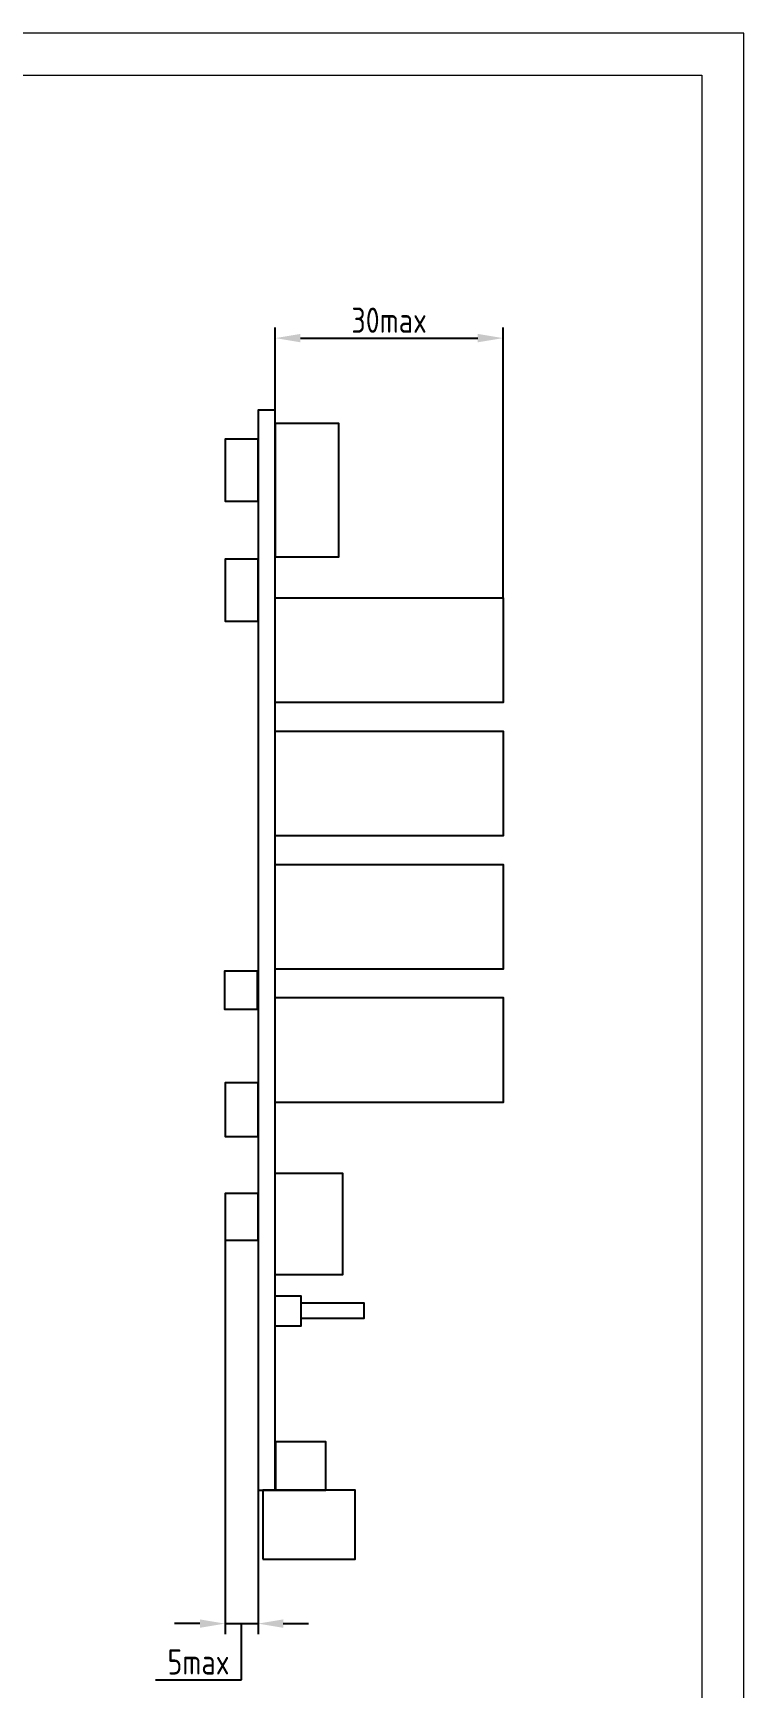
# Model space of a CAD drawing. Extents: x 25 to 880, y 8 to 306.
# Drawn here: x 360.8 to 445.4, y 107.9 to 304.9 of the extents above; entities that cross this region are included whole.
import ezdxf

# ---------------------------------------------------------------- set-up
doc = ezdxf.new("R2010")
doc.units = 0
doc.header["$MEASUREMENT"] = 0
doc.layers.add('BOARD', color=7, linetype='Continuous')
doc.layers.add('TOP_PIN', color=7, linetype='Continuous')
doc.layers.add('РАЗМЕРЫ', color=7, linetype='Continuous', lineweight=0)
doc.layers.add('РАМКА', color=7, linetype='Continuous', lineweight=0)
doc.styles.add('ГОСТ 2.304', font='CS_Gost2304.shx')
doc.dimstyles.new('ГОСТ', dxfattribs={"dimscale": 0, "dimtxt": 3, "dimasz": 3, "dimexe": 1.25, "dimexo": 0, "dimtad": 1, "dimtoh": 1, "dimdec": 3, "dimtxsty": 'ГОСТ 2.304', "dimcen": 5, "dimadec": 3, "dimazin": 2, "dimtfac": 0.75, "dimtdec": 4, "dimtmove": 1, "dimatfit": 3, "dimfxl": 1, "dimtolj": 1, "dimarcsym": 0})

# ---------------------------------------------------------------- blocks, each defined once
blk = doc.blocks.new('РАМКА')
at = {"layer": 'РАМКА'}
for p, q in [((420, 297), (0, 297)), ((420, 0), (420, 297)), ((20, 292), (415, 292)), ((415, 292), (415, 5))]:
    blk.add_line(p, q, dxfattribs=at)
blk = doc.blocks.new('*D664')
at = {"layer": 'Defpoints', "color": 0}
for p in [(416.72, 268.58), (389.6, 260), (416.72, 237.68)]:
    blk.add_point(p, dxfattribs=at)
at = {"layer": 'РАЗМЕРЫ', "color": 0, "lineweight": -2}
for p, q in [((389.6, 260), (389.6, 269.83)), ((392.6, 268.58), (413.72, 268.58)), ((416.72, 237.68), (416.72, 269.83))]:
    blk.add_line(p, q, dxfattribs=at)
at = {"layer": 'РАЗМЕРЫ', "color": 0}
for points in [[(392.6, 269.08), (392.6, 268.08), (389.6, 268.58)], [(413.72, 268.08), (413.72, 269.08), (416.72, 268.58)]]:
    blk.add_solid(points, dxfattribs=at)
at = {"layer": 'РАЗМЕРЫ', "color": 0, "linetype": 'Continuous', "insert": (403.16, 270.71), "char_height": 3, "attachment_point": 5, "style": 'ГОСТ 2.304'}
blk.add_mtext('\\A1;30max', dxfattribs=at)
blk = doc.blocks.new('*D666')
at = {"layer": 'Defpoints', "color": 0}
for p in [(383.62, 161.18), (387.55, 131.41), (387.55, 115.52)]:
    blk.add_point(p, dxfattribs=at)
at = {"layer": 'РАЗМЕРЫ', "color": 0, "lineweight": -2}
for p, q in [((383.62, 161.18), (383.62, 114.27)), ((387.55, 131.41), (387.55, 114.27)), ((380.62, 115.52), (377.62, 115.52)), ((383.62, 115.52), (387.55, 115.52)), ((385.59, 108.84), (385.59, 115.52)), ((390.55, 115.52), (393.55, 115.52)), ((375.34, 108.84), (385.59, 108.84))]:
    blk.add_line(p, q, dxfattribs=at)
at = {"layer": 'РАЗМЕРЫ', "color": 0}
for points in [[(380.62, 115.02), (380.62, 116.02), (383.62, 115.52)], [(390.55, 116.02), (390.55, 115.02), (387.55, 115.52)]]:
    blk.add_solid(points, dxfattribs=at)
at = {"layer": 'РАЗМЕРЫ', "color": 0, "linetype": 'Continuous', "insert": (380.46, 110.96), "char_height": 3, "attachment_point": 5, "style": 'ГОСТ 2.304'}
blk.add_mtext('\\A1;5max', dxfattribs=at)

msp = doc.modelspace()

# ---------------------------------------------------------------- linework, layer by layer
at = {"layer": 'BOARD', "linetype": 'Continuous'}
for points in [[(389.6112, 131.4094), (395.6112, 131.4094), (395.6112, 137.1594), (389.6112, 137.1594)], [(388.1112, 123.1894), (399.1112, 123.1894), (399.1112, 131.4094), (388.1112, 131.4094)]]:
    msp.add_lwpolyline(points, close=True, dxfattribs=at)
at = {"layer": 'TOP_PIN', "linetype": 'Continuous'}
for points in [[(387.5486, 131.4125), (389.5972, 131.4125), (389.5972, 260), (387.5486, 260)], [(389.5972, 242.5375), (397.1802, 242.5375), (397.1802, 258.4125), (389.5972, 258.4125)], [(387.5486, 256.5462), (383.6242, 256.5462), (383.6242, 249.1564), (387.5486, 249.1564)], [(387.5486, 242.2587), (383.6242, 242.2587), (383.6242, 234.8689), (387.5486, 234.8689)], [(389.5972, 237.675), (416.723, 237.675), (416.723, 225.175), (389.5972, 225.175)], [(389.5972, 221.8), (416.723, 221.8), (416.723, 209.3), (389.5972, 209.3)], [(389.5972, 205.925), (416.723, 205.925), (416.723, 193.425), (389.5972, 193.425)], [(387.4763, 193.1962), (383.5519, 193.1962), (383.5519, 188.6912), (387.4763, 188.6912)], [(389.5972, 190.05), (416.723, 190.05), (416.723, 177.55), (389.5972, 177.55)], [(387.5486, 179.9062), (383.6242, 179.9062), (383.6242, 173.5312), (387.5486, 173.5312)], [(389.5972, 169.1625), (397.605, 169.1625), (397.605, 157.0375), (389.5972, 157.0375)], [(387.5486, 166.7337), (383.6242, 166.7337), (383.6242, 161.1788), (387.5486, 161.1788)], [(389.5972, 154.5602), (392.6622, 154.5602), (392.6622, 150.9256), (389.5972, 150.9256)], [(392.6695, 153.7316), (400.1538, 153.7316), (400.1538, 151.8694), (392.6695, 151.8694)]]:
    msp.add_lwpolyline(points, close=True, dxfattribs=at)

# ---------------------------------------------------------------- block references
at = {"layer": 'РАМКА'}
msp.add_blockref('РАМКА', (25.4035, 7.8965), dxfattribs=at)

# ---------------------------------------------------------------- dimensions: what is measured, and where the dimension line sits
at = {"layer": 'РАЗМЕРЫ'}
for base, p1, p2, text, picture, middle in [((416.723, 268.5801), (389.5972, 260), (416.723, 237.675), '30max', '*D664', (403.1601, 270.7051)), ((387.5486, 115.5246), (383.6242, 161.1788), (387.5486, 131.4125), '5max', '*D666', (384.9614, 110.9621))]:
    dim = msp.add_linear_dim(base=base, p1=p1, p2=p2, text=text, dimstyle='ГОСТ', override={"dimscale": 1, "dimlfac": 1, "dimtxsty": 'ГОСТ 2.304', "dimsah": 1, "dimtolj": 1}, dxfattribs=at)
    dim.commit()
    dim.dimension.update_dxf_attribs({"geometry": picture, "text_midpoint": middle})

doc.saveas('drawing.dxf')
